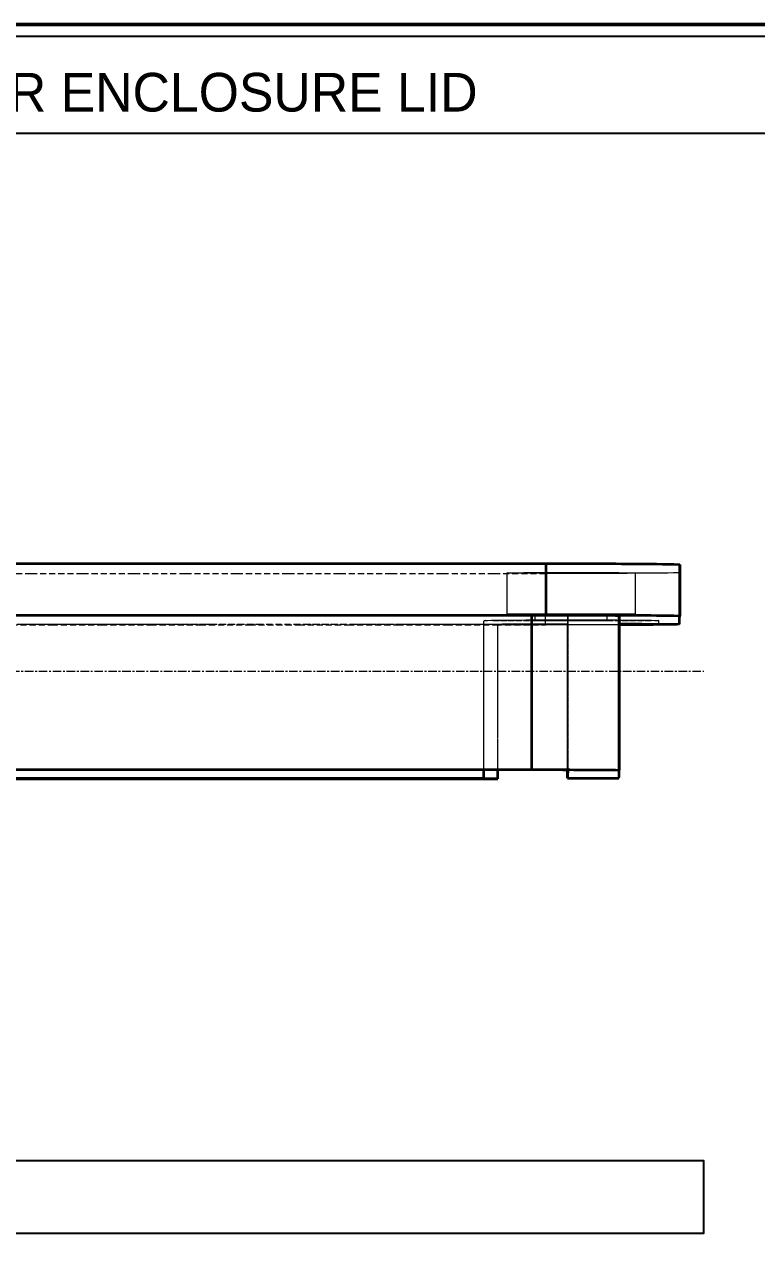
# Model space of a CAD drawing. Header units: millimetres. Extents: x 10 to 410, y 10 to 287.
# Drawn here: x 214.8 to 275.3, y 185.5 to 287 of the extents above; entities that cross this region are included whole.
import ezdxf
from ezdxf.enums import TextEntityAlignment as Align

# ---------------------------------------------------------------- set-up
doc = ezdxf.new("R2010")
doc.units = ezdxf.units.MM
doc.linetypes.add('CENTER', pattern=[1.15, 0.7, -0.15, 0.15, -0.15])
doc.linetypes.add('DASHED', pattern=[0.75, 0.5, -0.25])
for name, color, linetype, lineweight in [('BORDER', 7, 'CONTINUOUS', 50), ('CENTER', 4, 'CENTER', 13), ('HIDDEN', 8, 'DASHED', 18), ('TITLE_BLOCK', 7, 'CONTINUOUS', 25), ('VISIBLE', 7, 'CONTINUOUS', 35)]:
    doc.layers.add(name, color=color, linetype=linetype, lineweight=lineweight)

msp = doc.modelspace()

# ---------------------------------------------------------------- linework, layer by layer
at = {"layer": 'BORDER'}
msp.add_lwpolyline([(10, 10), (410, 10), (410, 287), (10, 287)], close=True, dxfattribs=at)
at = {"layer": 'CENTER'}
msp.add_line((147, 233.5), (271, 233.5), dxfattribs=at)
at = {"layer": 'HIDDEN'}
for points in [[(160.06, 241.58), (164.31, 241.58), (168.57, 241.58), (172.82, 241.58), (177.07, 241.58), (181.33, 241.58), (185.58, 241.58), (189.84, 241.58), (194.09, 241.58), (198.35, 241.58), (202.6, 241.58), (206.85, 241.58), (211.11, 241.58), (215.36, 241.58), (219.62, 241.58), (223.87, 241.58), (228.12, 241.58), (232.38, 241.58), (236.63, 241.58), (240.89, 241.58), (245.14, 241.58), (249.39, 241.58), (253.65, 241.58), (257.9, 241.58)], [(254.72, 241.63), (254.95, 241.64), (255.18, 241.65), (255.41, 241.65), (255.64, 241.65), (255.87, 241.65), (256.1, 241.66), (256.33, 241.66), (256.56, 241.66), (256.8, 241.66), (257.03, 241.66), (257.26, 241.66), (257.49, 241.66), (257.72, 241.66), (257.95, 241.66), (258.18, 241.66), (258.42, 241.66), (258.65, 241.67), (258.88, 241.67), (259.11, 241.67), (259.34, 241.67), (259.57, 241.67), (259.8, 241.67), (260.03, 241.67)], [(265.35, 241.63), (264.89, 241.62), (264.43, 241.62), (263.96, 241.61), (263.5, 241.61), (263.04, 241.61), (262.58, 241.61), (262.11, 241.6), (261.65, 241.6), (261.19, 241.6), (260.73, 241.6), (260.26, 241.6), (259.8, 241.6), (259.34, 241.6), (258.88, 241.6), (258.41, 241.6), (257.95, 241.6), (257.49, 241.61), (257.03, 241.61), (256.56, 241.61), (256.1, 241.61), (255.64, 241.62), (255.18, 241.62), (254.72, 241.63)], [(254.72, 238.23), (254.72, 238.38), (254.72, 238.53), (254.72, 238.67), (254.72, 238.82), (254.72, 238.97), (254.72, 239.12), (254.72, 239.27), (254.72, 239.41), (254.72, 239.56), (254.72, 239.71), (254.72, 239.86), (254.72, 240.01), (254.72, 240.15), (254.72, 240.3), (254.72, 240.45), (254.72, 240.6), (254.72, 240.75), (254.72, 240.89), (254.72, 241.04), (254.72, 241.19), (254.72, 241.34), (254.72, 241.49), (254.72, 241.63)], [(268.97, 241.65), (268.49, 241.63), (268.01, 241.62), (267.52, 241.61), (267.04, 241.61), (266.56, 241.61), (266.08, 241.6), (265.6, 241.6), (265.12, 241.6), (264.64, 241.59), (264.16, 241.59), (263.68, 241.59), (263.2, 241.59), (262.71, 241.59), (262.23, 241.59), (261.75, 241.58), (261.27, 241.58), (260.79, 241.58), (260.31, 241.58), (259.83, 241.58), (259.35, 241.58), (258.87, 241.58), (258.38, 241.58), (257.9, 241.58)], [(257.9, 237.33), (257.9, 237.51), (257.9, 237.7), (257.9, 237.88), (257.9, 238.07), (257.9, 238.25), (257.9, 238.44), (257.9, 238.62), (257.9, 238.81), (257.9, 238.99), (257.9, 239.18), (257.9, 239.36), (257.9, 239.55), (257.9, 239.73), (257.9, 239.92), (257.9, 240.1), (257.9, 240.29), (257.9, 240.47), (257.9, 240.66), (257.9, 240.84), (257.9, 241.03), (257.9, 241.21), (257.9, 241.4), (257.9, 241.58)], [(260.03, 241.67), (260.27, 241.67), (260.5, 241.67), (260.73, 241.67), (260.96, 241.67), (261.19, 241.67), (261.42, 241.67), (261.65, 241.66), (261.88, 241.66), (262.11, 241.66), (262.35, 241.66), (262.58, 241.66), (262.81, 241.66), (263.04, 241.66), (263.27, 241.66), (263.5, 241.66), (263.73, 241.66), (263.96, 241.66), (264.2, 241.65), (264.43, 241.65), (264.66, 241.65), (264.89, 241.65), (265.12, 241.64), (265.35, 241.63)], [(265.35, 238.23), (265.35, 238.38), (265.35, 238.53), (265.35, 238.67), (265.35, 238.82), (265.35, 238.97), (265.35, 239.12), (265.35, 239.27), (265.35, 239.41), (265.35, 239.56), (265.35, 239.71), (265.35, 239.86), (265.35, 240.01), (265.35, 240.15), (265.35, 240.3), (265.35, 240.45), (265.35, 240.6), (265.35, 240.75), (265.35, 240.89), (265.35, 241.04), (265.35, 241.19), (265.35, 241.34), (265.35, 241.49), (265.35, 241.63)], [(268.97, 241.65), (268.97, 241.68), (268.97, 241.71), (268.97, 241.74), (268.97, 241.77), (268.97, 241.8), (268.98, 241.83), (268.98, 241.86), (268.98, 241.89), (268.98, 241.92), (268.98, 241.95), (268.98, 241.98), (268.98, 242.01), (268.99, 242.04), (268.99, 242.07), (268.99, 242.1), (268.99, 242.13), (268.99, 242.16), (268.99, 242.19), (268.99, 242.22), (269, 242.25), (269, 242.28), (269, 242.31), (269, 242.34)], [(268.97, 237.39), (268.97, 237.58), (268.97, 237.76), (268.97, 237.95), (268.97, 238.13), (268.97, 238.32), (268.97, 238.5), (268.97, 238.69), (268.97, 238.87), (268.97, 239.06), (268.97, 239.24), (268.97, 239.43), (268.97, 239.61), (268.97, 239.8), (268.97, 239.98), (268.97, 240.17), (268.97, 240.35), (268.97, 240.54), (268.97, 240.72), (268.97, 240.91), (268.97, 241.09), (268.97, 241.28), (268.97, 241.46), (268.97, 241.65)], [(256.77, 238.1), (252.79, 238.1), (248.81, 238.1), (244.82, 238.1), (240.84, 238.1), (236.86, 238.1), (232.88, 238.1), (228.9, 238.1), (224.92, 238.1), (220.94, 238.1), (216.95, 238.1), (212.97, 238.1), (208.99, 238.1), (205.01, 238.1), (201.03, 238.1), (197.05, 238.1), (193.06, 238.1), (189.08, 238.1), (185.1, 238.1), (181.12, 238.1), (177.14, 238.1), (173.16, 238.1), (169.17, 238.1), (165.19, 238.1)], [(252.8, 237.7), (253.11, 237.71), (253.43, 237.72), (253.74, 237.72), (254.06, 237.72), (254.37, 237.73), (254.69, 237.73), (255, 237.73), (255.32, 237.73), (255.63, 237.73), (255.95, 237.73), (256.26, 237.74), (256.57, 237.74), (256.89, 237.74), (257.2, 237.74), (257.52, 237.74), (257.83, 237.74), (258.15, 237.74), (258.46, 237.74), (258.78, 237.74), (259.09, 237.74), (259.41, 237.74), (259.72, 237.74), (260.03, 237.74)], [(267.26, 237.7), (266.64, 237.68), (266.01, 237.67), (265.38, 237.67), (264.75, 237.67), (264.12, 237.66), (263.49, 237.66), (262.86, 237.66), (262.23, 237.66), (261.61, 237.66), (260.98, 237.66), (260.35, 237.66), (259.72, 237.66), (259.09, 237.66), (258.46, 237.66), (257.83, 237.66), (257.2, 237.66), (256.57, 237.66), (255.94, 237.66), (255.32, 237.67), (254.69, 237.67), (254.06, 237.67), (253.43, 237.68), (252.8, 237.7)], [(252.8, 224.62), (252.8, 225.19), (252.8, 225.76), (252.8, 226.32), (252.8, 226.89), (252.8, 227.46), (252.8, 228.03), (252.8, 228.6), (252.8, 229.17), (252.8, 229.74), (252.8, 230.31), (252.8, 230.87), (252.8, 231.44), (252.8, 232.01), (252.8, 232.58), (252.8, 233.15), (252.8, 233.72), (252.8, 234.29), (252.8, 234.86), (252.8, 235.42), (252.8, 235.99), (252.8, 236.56), (252.8, 237.13), (252.8, 237.7)], [(254.72, 238.23), (254.95, 238.24), (255.18, 238.24), (255.41, 238.25), (255.64, 238.25), (255.87, 238.25), (256.1, 238.25), (256.33, 238.25), (256.56, 238.26), (256.8, 238.26), (257.03, 238.26), (257.26, 238.26), (257.49, 238.26), (257.72, 238.26), (257.95, 238.26), (258.18, 238.26), (258.42, 238.26), (258.65, 238.26), (258.88, 238.26), (259.11, 238.26), (259.34, 238.26), (259.57, 238.26), (259.8, 238.26), (260.03, 238.26)], [(265.35, 238.23), (264.89, 238.22), (264.43, 238.21), (263.96, 238.21), (263.5, 238.21), (263.04, 238.2), (262.58, 238.2), (262.11, 238.2), (261.65, 238.2), (261.19, 238.2), (260.73, 238.2), (260.26, 238.2), (259.8, 238.2), (259.34, 238.2), (258.88, 238.2), (258.41, 238.2), (257.95, 238.2), (257.49, 238.2), (257.03, 238.2), (256.56, 238.21), (256.1, 238.21), (255.64, 238.21), (255.18, 238.22), (254.72, 238.23)], [(259.75, 238.08), (259.62, 238.08), (259.49, 238.09), (259.36, 238.09), (259.23, 238.09), (259.1, 238.09), (258.97, 238.09), (258.84, 238.09), (258.71, 238.09), (258.58, 238.09), (258.45, 238.09), (258.32, 238.09), (258.19, 238.09), (258.06, 238.09), (257.93, 238.09), (257.81, 238.09), (257.68, 238.1), (257.55, 238.1), (257.42, 238.1), (257.29, 238.1), (257.16, 238.1), (257.03, 238.1), (256.9, 238.1), (256.77, 238.1)], [(256.77, 225.33), (256.77, 225.89), (256.77, 226.44), (256.77, 227), (256.77, 227.55), (256.77, 228.11), (256.77, 228.66), (256.77, 229.22), (256.77, 229.77), (256.77, 230.33), (256.77, 230.88), (256.77, 231.44), (256.77, 231.99), (256.77, 232.55), (256.77, 233.1), (256.77, 233.66), (256.77, 234.21), (256.77, 234.77), (256.77, 235.32), (256.77, 235.88), (256.77, 236.43), (256.77, 236.99), (256.77, 237.54), (256.77, 238.1)], [(257.05, 238.23), (257.18, 238.24), (257.31, 238.24), (257.44, 238.24), (257.57, 238.24), (257.7, 238.24), (257.83, 238.24), (257.96, 238.24), (258.09, 238.24), (258.22, 238.25), (258.35, 238.25), (258.48, 238.25), (258.61, 238.25), (258.74, 238.25), (258.87, 238.25), (259, 238.25), (259.13, 238.25), (259.26, 238.25), (259.39, 238.25), (259.52, 238.25), (259.65, 238.25), (259.77, 238.25), (259.9, 238.25), (260.03, 238.25)], [(263.01, 238.23), (262.75, 238.22), (262.49, 238.22), (262.23, 238.22), (261.98, 238.22), (261.72, 238.22), (261.46, 238.22), (261.2, 238.21), (260.94, 238.21), (260.68, 238.21), (260.42, 238.21), (260.16, 238.21), (259.9, 238.21), (259.64, 238.21), (259.39, 238.21), (259.13, 238.21), (258.87, 238.21), (258.61, 238.22), (258.35, 238.22), (258.09, 238.22), (257.83, 238.22), (257.57, 238.22), (257.31, 238.22), (257.05, 238.23)], [(257.05, 237.7), (257.05, 237.72), (257.05, 237.75), (257.05, 237.77), (257.05, 237.79), (257.05, 237.81), (257.05, 237.84), (257.05, 237.86), (257.05, 237.88), (257.05, 237.91), (257.05, 237.93), (257.05, 237.95), (257.05, 237.98), (257.05, 238), (257.05, 238.02), (257.05, 238.05), (257.05, 238.07), (257.05, 238.09), (257.05, 238.12), (257.05, 238.14), (257.05, 238.16), (257.05, 238.18), (257.05, 238.21), (257.05, 238.23)], [(257.05, 237.7), (257.18, 237.7), (257.31, 237.71), (257.44, 237.71), (257.57, 237.71), (257.7, 237.71), (257.83, 237.71), (257.96, 237.71), (258.09, 237.71), (258.22, 237.71), (258.35, 237.71), (258.48, 237.71), (258.61, 237.71), (258.74, 237.72), (258.87, 237.72), (259, 237.72), (259.13, 237.72), (259.26, 237.72), (259.39, 237.72), (259.52, 237.72), (259.65, 237.72), (259.77, 237.72), (259.9, 237.72), (260.03, 237.72)], [(263.01, 237.7), (262.75, 237.69), (262.49, 237.69), (262.23, 237.69), (261.98, 237.69), (261.72, 237.68), (261.46, 237.68), (261.2, 237.68), (260.94, 237.68), (260.68, 237.68), (260.42, 237.68), (260.16, 237.68), (259.9, 237.68), (259.64, 237.68), (259.39, 237.68), (259.13, 237.68), (258.87, 237.68), (258.61, 237.68), (258.35, 237.68), (258.09, 237.69), (257.83, 237.69), (257.57, 237.69), (257.31, 237.69), (257.05, 237.7)], [(259.75, 238.08), (259.75, 238.05), (259.74, 238.02), (259.74, 237.99), (259.74, 237.96), (259.74, 237.94), (259.74, 237.91), (259.74, 237.88), (259.74, 237.85), (259.73, 237.82), (259.73, 237.79), (259.73, 237.76), (259.73, 237.74), (259.73, 237.71), (259.73, 237.68), (259.73, 237.65), (259.73, 237.62), (259.72, 237.59), (259.72, 237.57), (259.72, 237.54), (259.72, 237.51), (259.72, 237.48), (259.72, 237.45), (259.72, 237.42)], [(259.75, 238.08), (259.75, 238.08), (259.75, 238.08), (259.75, 238.08), (259.75, 238.08), (259.75, 238.08), (259.75, 238.08), (259.75, 238.08), (259.75, 238.08), (259.75, 238.08), (259.75, 238.08), (259.75, 238.08), (259.75, 238.08), (259.75, 238.08), (259.75, 238.08), (259.75, 238.08), (259.75, 238.08), (259.75, 238.08), (259.75, 238.08), (259.75, 238.08), (259.75, 238.08), (259.75, 238.08), (259.75, 238.08), (259.75, 238.08)], [(259.75, 238.08), (259.75, 237.52), (259.75, 236.97), (259.75, 236.41), (259.75, 235.86), (259.75, 235.3), (259.75, 234.75), (259.75, 234.19), (259.75, 233.64), (259.75, 233.08), (259.75, 232.53), (259.75, 231.97), (259.75, 231.42), (259.75, 230.86), (259.75, 230.31), (259.75, 229.75), (259.75, 229.2), (259.75, 228.65), (259.75, 228.09), (259.75, 227.54), (259.75, 226.98), (259.75, 226.43), (259.75, 225.87), (259.75, 225.32)], [(259.75, 225.32), (259.75, 225.87), (259.75, 226.43), (259.75, 226.98), (259.75, 227.54), (259.75, 228.09), (259.75, 228.65), (259.75, 229.2), (259.75, 229.75), (259.75, 230.31), (259.75, 230.86), (259.75, 231.42), (259.75, 231.97), (259.75, 232.53), (259.75, 233.08), (259.75, 233.64), (259.75, 234.19), (259.75, 234.75), (259.75, 235.3), (259.75, 235.86), (259.75, 236.41), (259.75, 236.97), (259.75, 237.52), (259.75, 238.08)], [(260.03, 238.26), (260.27, 238.26), (260.5, 238.26), (260.73, 238.26), (260.96, 238.26), (261.19, 238.26), (261.42, 238.26), (261.65, 238.26), (261.88, 238.26), (262.11, 238.26), (262.35, 238.26), (262.58, 238.26), (262.81, 238.26), (263.04, 238.26), (263.27, 238.26), (263.5, 238.26), (263.73, 238.25), (263.96, 238.25), (264.2, 238.25), (264.43, 238.25), (264.66, 238.25), (264.89, 238.24), (265.12, 238.24), (265.35, 238.23)], [(260.03, 238.25), (260.16, 238.25), (260.29, 238.25), (260.42, 238.25), (260.55, 238.25), (260.68, 238.25), (260.81, 238.25), (260.94, 238.25), (261.07, 238.25), (261.2, 238.25), (261.33, 238.25), (261.46, 238.25), (261.59, 238.25), (261.72, 238.25), (261.85, 238.25), (261.98, 238.24), (262.1, 238.24), (262.23, 238.24), (262.36, 238.24), (262.49, 238.24), (262.62, 238.24), (262.75, 238.24), (262.88, 238.24), (263.01, 238.23)], [(260.03, 237.74), (260.35, 237.74), (260.66, 237.74), (260.98, 237.74), (261.29, 237.74), (261.61, 237.74), (261.92, 237.74), (262.24, 237.74), (262.55, 237.74), (262.86, 237.74), (263.18, 237.74), (263.49, 237.74), (263.81, 237.74), (264.12, 237.73), (264.44, 237.73), (264.75, 237.73), (265.06, 237.73), (265.38, 237.73), (265.69, 237.73), (266.01, 237.72), (266.32, 237.72), (266.64, 237.72), (266.95, 237.71), (267.26, 237.7)], [(260.03, 237.72), (260.16, 237.72), (260.29, 237.72), (260.42, 237.72), (260.55, 237.72), (260.68, 237.72), (260.81, 237.72), (260.94, 237.72), (261.07, 237.72), (261.2, 237.72), (261.33, 237.72), (261.46, 237.71), (261.59, 237.71), (261.72, 237.71), (261.85, 237.71), (261.98, 237.71), (262.1, 237.71), (262.23, 237.71), (262.36, 237.71), (262.49, 237.71), (262.62, 237.71), (262.75, 237.71), (262.88, 237.7), (263.01, 237.7)], [(263.01, 237.7), (263.01, 237.72), (263.01, 237.75), (263.01, 237.77), (263.01, 237.79), (263.01, 237.81), (263.01, 237.84), (263.01, 237.86), (263.01, 237.88), (263.01, 237.91), (263.01, 237.93), (263.01, 237.95), (263.01, 237.98), (263.01, 238), (263.01, 238.02), (263.01, 238.05), (263.01, 238.07), (263.01, 238.09), (263.01, 238.12), (263.01, 238.14), (263.01, 238.16), (263.01, 238.18), (263.01, 238.21), (263.01, 238.23)], [(264, 238.08), (264, 238.05), (264, 238.02), (264, 237.99), (264, 237.96), (263.99, 237.93), (263.99, 237.91), (263.99, 237.88), (263.99, 237.85), (263.99, 237.82), (263.99, 237.79), (263.99, 237.76), (263.98, 237.73), (263.98, 237.7), (263.98, 237.68), (263.98, 237.65), (263.98, 237.62), (263.98, 237.59), (263.98, 237.56), (263.98, 237.53), (263.97, 237.5), (263.97, 237.47), (263.97, 237.45), (263.97, 237.42)], [(267.26, 237.38), (267.26, 237.39), (267.26, 237.41), (267.26, 237.42), (267.26, 237.44), (267.26, 237.45), (267.26, 237.46), (267.26, 237.48), (267.26, 237.49), (267.26, 237.5), (267.26, 237.52), (267.26, 237.53), (267.26, 237.55), (267.26, 237.56), (267.26, 237.57), (267.26, 237.59), (267.26, 237.6), (267.26, 237.62), (267.26, 237.63), (267.26, 237.64), (267.26, 237.66), (267.26, 237.67), (267.26, 237.69), (267.26, 237.7)], [(269, 238.09), (269, 238.09), (269, 238.09), (269, 238.09), (269, 238.09), (269, 238.09), (269, 238.09), (269, 238.09), (269, 238.09), (269, 238.09), (269, 238.09), (269, 238.09), (269, 238.09), (269, 238.09), (269, 238.09), (269, 238.09), (269, 238.09), (269, 238.09), (269, 238.09), (269, 238.09), (269, 238.09), (269, 238.09), (269, 238.09), (269, 238.09)], [(253.96, 237.36), (250.05, 237.36), (246.14, 237.36), (242.23, 237.36), (238.32, 237.36), (234.41, 237.36), (230.5, 237.36), (226.58, 237.36), (222.67, 237.36), (218.76, 237.36), (214.85, 237.36), (210.94, 237.36), (207.03, 237.36), (203.11, 237.36), (199.2, 237.36), (195.29, 237.36), (191.38, 237.36), (187.47, 237.36), (183.56, 237.36), (179.65, 237.36), (175.73, 237.36), (171.82, 237.36), (167.91, 237.36), (164, 237.36)], [(164, 237.33), (168.08, 237.33), (172.17, 237.33), (176.25, 237.33), (180.33, 237.33), (184.41, 237.33), (188.5, 237.33), (192.58, 237.33), (196.66, 237.33), (200.74, 237.33), (204.83, 237.33), (208.91, 237.33), (212.99, 237.33), (217.08, 237.33), (221.16, 237.33), (225.24, 237.33), (229.32, 237.33), (233.41, 237.33), (237.49, 237.33), (241.57, 237.33), (245.65, 237.33), (249.74, 237.33), (253.82, 237.33), (257.9, 237.33)], [(252.81, 237.38), (249, 237.38), (245.19, 237.38), (241.38, 237.38), (237.56, 237.38), (233.75, 237.38), (229.94, 237.38), (226.13, 237.38), (222.32, 237.38), (218.51, 237.38), (214.7, 237.38), (210.89, 237.38), (207.08, 237.38), (203.27, 237.38), (199.46, 237.38), (195.65, 237.38), (191.83, 237.38), (188.02, 237.38), (184.21, 237.38), (180.4, 237.38), (176.59, 237.38), (172.78, 237.38), (168.97, 237.38), (165.16, 237.38)], [(252.81, 237.38), (253.11, 237.39), (253.41, 237.4), (253.71, 237.4), (254.01, 237.4), (254.31, 237.41), (254.61, 237.41), (254.91, 237.41), (255.21, 237.41), (255.51, 237.41), (255.81, 237.42), (256.11, 237.42), (256.41, 237.42), (256.71, 237.42), (257.01, 237.42), (257.31, 237.42), (257.61, 237.42), (257.91, 237.42), (258.21, 237.42), (258.51, 237.42), (258.81, 237.42), (259.12, 237.42), (259.42, 237.42), (259.72, 237.42)], [(252.81, 225.33), (252.81, 225.86), (252.81, 226.38), (252.81, 226.91), (252.81, 227.43), (252.81, 227.95), (252.81, 228.48), (252.81, 229), (252.81, 229.52), (252.81, 230.05), (252.81, 230.57), (252.81, 231.1), (252.81, 231.62), (252.81, 232.14), (252.81, 232.67), (252.81, 233.19), (252.81, 233.72), (252.81, 234.24), (252.81, 234.76), (252.81, 235.29), (252.81, 235.81), (252.81, 236.33), (252.81, 236.86), (252.81, 237.38)], [(264, 237.34), (263.56, 237.34), (263.13, 237.34), (262.69, 237.34), (262.26, 237.34), (261.82, 237.34), (261.38, 237.34), (260.95, 237.34), (260.51, 237.34), (260.07, 237.34), (259.64, 237.34), (259.2, 237.34), (258.76, 237.34), (258.33, 237.34), (257.89, 237.34), (257.46, 237.34), (257.02, 237.34), (256.58, 237.34), (256.15, 237.34), (255.71, 237.35), (255.27, 237.35), (254.84, 237.35), (254.4, 237.35), (253.96, 237.36)], [(253.96, 225.33), (253.96, 225.86), (253.96, 226.38), (253.96, 226.9), (253.96, 227.42), (253.96, 227.95), (253.96, 228.47), (253.96, 228.99), (253.96, 229.52), (253.96, 230.04), (253.96, 230.56), (253.96, 231.08), (253.96, 231.61), (253.96, 232.13), (253.96, 232.65), (253.96, 233.17), (253.96, 233.7), (253.96, 234.22), (253.96, 234.74), (253.96, 235.27), (253.96, 235.79), (253.96, 236.31), (253.96, 236.83), (253.96, 237.36)], [(264, 237.34), (263.74, 237.34), (263.47, 237.34), (263.21, 237.33), (262.94, 237.33), (262.68, 237.33), (262.41, 237.33), (262.15, 237.33), (261.88, 237.33), (261.61, 237.33), (261.35, 237.33), (261.08, 237.33), (260.82, 237.33), (260.55, 237.33), (260.29, 237.33), (260.02, 237.33), (259.76, 237.33), (259.49, 237.33), (259.23, 237.33), (258.96, 237.33), (258.7, 237.33), (258.43, 237.33), (258.17, 237.33), (257.9, 237.33)], [(259.72, 225.32), (259.72, 225.84), (259.72, 226.37), (259.72, 226.9), (259.72, 227.42), (259.72, 227.95), (259.72, 228.48), (259.72, 229), (259.72, 229.53), (259.72, 230.06), (259.72, 230.58), (259.72, 231.11), (259.72, 231.63), (259.72, 232.16), (259.72, 232.69), (259.72, 233.21), (259.72, 233.74), (259.72, 234.27), (259.72, 234.79), (259.72, 235.32), (259.72, 235.84), (259.72, 236.37), (259.72, 236.9), (259.72, 237.42)], [(263.97, 237.42), (263.97, 237.42), (263.97, 237.42), (263.97, 237.42), (263.98, 237.42), (263.98, 237.42), (263.98, 237.42), (263.98, 237.42), (263.98, 237.42), (263.98, 237.42), (263.98, 237.42), (263.98, 237.42), (263.99, 237.42), (263.99, 237.42), (263.99, 237.42), (263.99, 237.42), (263.99, 237.42), (263.99, 237.42), (263.99, 237.42), (264, 237.42), (264, 237.42), (264, 237.42), (264, 237.42), (264, 237.42)], [(263.97, 224.65), (263.97, 225.21), (263.97, 225.76), (263.97, 226.32), (263.97, 226.87), (263.97, 227.43), (263.97, 227.98), (263.97, 228.54), (263.97, 229.09), (263.97, 229.65), (263.97, 230.2), (263.97, 230.76), (263.97, 231.31), (263.97, 231.87), (263.97, 232.42), (263.97, 232.98), (263.97, 233.53), (263.97, 234.09), (263.97, 234.64), (263.97, 235.2), (263.97, 235.75), (263.97, 236.31), (263.97, 236.86), (263.97, 237.42)], [(264, 225.32), (264, 225.32), (264, 225.32), (264, 225.32), (264, 225.32), (264, 225.32), (264, 225.32), (264, 225.32), (264, 225.32), (264, 225.32), (264, 225.32), (264, 225.32), (264, 225.32), (264, 225.32), (264, 225.32), (264, 225.32), (264, 225.32), (264, 225.32), (264, 225.32), (264, 225.32), (264, 225.32), (264, 225.32), (264, 225.32), (264, 225.32)]]:
    msp.add_lwpolyline(points, dxfattribs=at)
at = {"layer": 'TITLE_BLOCK'}
for points in [[(12, 278), (408, 278), (408, 286), (12, 286)], [(147, 187), (271, 187), (271, 193), (147, 193)]]:
    msp.add_lwpolyline(points, close=True, dxfattribs=at)
at = {"layer": 'VISIBLE'}
for points in [[(160.1, 242.41), (164.35, 242.41), (168.61, 242.41), (172.86, 242.41), (177.11, 242.41), (181.37, 242.41), (185.62, 242.41), (189.88, 242.41), (194.13, 242.41), (198.38, 242.41), (202.64, 242.41), (206.89, 242.41), (211.15, 242.41), (215.4, 242.41), (219.65, 242.41), (223.91, 242.41), (228.16, 242.41), (232.42, 242.41), (236.67, 242.41), (240.93, 242.41), (245.18, 242.41), (249.43, 242.41), (253.69, 242.41), (257.94, 242.41)], [(257.94, 242.41), (258.42, 242.41), (258.9, 242.41), (259.38, 242.41), (259.87, 242.4), (260.35, 242.4), (260.83, 242.4), (261.31, 242.4), (261.79, 242.4), (262.27, 242.4), (262.75, 242.4), (263.23, 242.4), (263.71, 242.4), (264.19, 242.39), (264.67, 242.39), (265.15, 242.39), (265.64, 242.39), (266.12, 242.38), (266.6, 242.38), (267.08, 242.38), (267.56, 242.37), (268.04, 242.37), (268.52, 242.36), (269, 242.34)], [(257.94, 238.15), (257.94, 238.34), (257.94, 238.52), (257.94, 238.71), (257.94, 238.89), (257.94, 239.08), (257.94, 239.26), (257.94, 239.45), (257.94, 239.63), (257.94, 239.82), (257.94, 240), (257.94, 240.19), (257.94, 240.37), (257.94, 240.56), (257.94, 240.74), (257.94, 240.93), (257.94, 241.11), (257.94, 241.3), (257.94, 241.48), (257.94, 241.67), (257.94, 241.85), (257.94, 242.04), (257.94, 242.22), (257.94, 242.41)], [(269, 242.34), (269, 242.34), (269, 242.34), (269, 242.34), (269, 242.34), (269, 242.34), (269, 242.34), (269, 242.34), (269, 242.34), (269, 242.34), (269, 242.34), (269, 242.34), (269, 242.34), (269, 242.34), (269, 242.34), (269, 242.34), (269, 242.34), (269, 242.34), (269, 242.34), (269, 242.34), (269, 242.34), (269, 242.34), (269, 242.34), (269, 242.34)], [(269, 238.09), (269, 238.27), (269, 238.45), (269, 238.64), (269, 238.82), (269, 239.01), (269, 239.19), (269, 239.38), (269, 239.56), (269, 239.75), (269, 239.93), (269, 240.12), (269, 240.3), (269, 240.49), (269, 240.67), (269, 240.86), (269, 241.04), (269, 241.23), (269, 241.41), (269, 241.6), (269, 241.78), (269, 241.97), (269, 242.15), (269, 242.34)], [(269, 242.34), (269, 242.15), (269, 241.97), (269, 241.78), (269, 241.6), (269, 241.41), (269, 241.23), (269, 241.04), (269, 240.86), (269, 240.67), (269, 240.49), (269, 240.3), (269, 240.12), (269, 239.93), (269, 239.75), (269, 239.56), (269, 239.38), (269, 239.19), (269, 239.01), (269, 238.82), (269, 238.64), (269, 238.45), (269, 238.27), (269, 238.09)], [(160.1, 238.15), (164.35, 238.15), (168.61, 238.15), (172.86, 238.15), (177.11, 238.15), (181.37, 238.15), (185.62, 238.15), (189.88, 238.15), (194.13, 238.15), (198.38, 238.15), (202.64, 238.15), (206.89, 238.15), (211.15, 238.15), (215.4, 238.15), (219.65, 238.15), (223.91, 238.15), (228.16, 238.15), (232.42, 238.15), (236.67, 238.15), (240.93, 238.15), (245.18, 238.15), (249.43, 238.15), (253.69, 238.15), (257.94, 238.15)], [(256.77, 238.12), (252.74, 238.12), (248.71, 238.12), (244.68, 238.12), (240.64, 238.12), (236.61, 238.12), (232.58, 238.12), (228.55, 238.12), (224.52, 238.12), (220.48, 238.12), (216.45, 238.12), (212.42, 238.12), (208.39, 238.12), (204.36, 238.12), (200.32, 238.12), (196.29, 238.12), (192.26, 238.12), (188.23, 238.12), (184.2, 238.12), (180.16, 238.12), (176.13, 238.12), (172.1, 238.12), (168.07, 238.12), (164.04, 238.12)], [(264, 238.08), (263.69, 238.09), (263.37, 238.1), (263.06, 238.1), (262.74, 238.1), (262.43, 238.11), (262.12, 238.11), (261.8, 238.11), (261.49, 238.11), (261.17, 238.11), (260.86, 238.11), (260.54, 238.12), (260.23, 238.12), (259.91, 238.12), (259.6, 238.12), (259.29, 238.12), (258.97, 238.12), (258.66, 238.12), (258.34, 238.12), (258.03, 238.12), (257.71, 238.12), (257.4, 238.12), (257.09, 238.12), (256.77, 238.12)], [(256.77, 225.36), (256.77, 225.91), (256.77, 226.47), (256.77, 227.02), (256.77, 227.58), (256.77, 228.13), (256.77, 228.69), (256.77, 229.24), (256.77, 229.8), (256.77, 230.35), (256.77, 230.91), (256.77, 231.46), (256.77, 232.02), (256.77, 232.57), (256.77, 233.13), (256.77, 233.68), (256.77, 234.24), (256.77, 234.79), (256.77, 235.35), (256.77, 235.9), (256.77, 236.46), (256.77, 237.01), (256.77, 237.57), (256.77, 238.12)], [(257.94, 238.15), (258.42, 238.15), (258.9, 238.15), (259.38, 238.15), (259.87, 238.15), (260.35, 238.15), (260.83, 238.15), (261.31, 238.15), (261.79, 238.15), (262.27, 238.15), (262.75, 238.15), (263.23, 238.14), (263.71, 238.14), (264.19, 238.14), (264.67, 238.14), (265.15, 238.14), (265.64, 238.13), (266.12, 238.13), (266.6, 238.13), (267.08, 238.12), (267.56, 238.12), (268.04, 238.11), (268.52, 238.1), (269, 238.09)], [(264, 238.08), (264, 238.08), (264, 238.08), (264, 238.08), (264, 238.08), (264, 238.08), (264, 238.08), (264, 238.08), (264, 238.08), (264, 238.08), (264, 238.08), (264, 238.08), (264, 238.08), (264, 238.08), (264, 238.08), (264, 238.08), (264, 238.08), (264, 238.08), (264, 238.08), (264, 238.08), (264, 238.08), (264, 238.08), (264, 238.08), (264, 238.08)], [(264, 225.32), (264, 225.87), (264, 226.43), (264, 226.98), (264, 227.54), (264, 228.09), (264, 228.65), (264, 229.2), (264, 229.75), (264, 230.31), (264, 230.86), (264, 231.42), (264, 231.97), (264, 232.53), (264, 233.08), (264, 233.64), (264, 234.19), (264, 234.75), (264, 235.3), (264, 235.86), (264, 236.41), (264, 236.97), (264, 237.52), (264, 238.08)], [(264, 238.08), (264, 237.52), (264, 236.97), (264, 236.41), (264, 235.86), (264, 235.3), (264, 234.75), (264, 234.19), (264, 233.64), (264, 233.08), (264, 232.53), (264, 231.97), (264, 231.42), (264, 230.86), (264, 230.31), (264, 229.75), (264, 229.2), (264, 228.65), (264, 228.09), (264, 227.54), (264, 226.98), (264, 226.43), (264, 225.87), (264, 225.32)], [(268.97, 237.39), (268.97, 237.42), (268.97, 237.45), (268.97, 237.48), (268.97, 237.51), (268.97, 237.54), (268.98, 237.57), (268.98, 237.6), (268.98, 237.63), (268.98, 237.66), (268.98, 237.69), (268.98, 237.72), (268.98, 237.75), (268.99, 237.78), (268.99, 237.81), (268.99, 237.84), (268.99, 237.87), (268.99, 237.9), (268.99, 237.93), (268.99, 237.96), (269, 237.99), (269, 238.02), (269, 238.05), (269, 238.09)], [(269, 238.09), (269, 238.09), (269, 238.09), (269, 238.09), (269, 238.09), (269, 238.09), (269, 238.09), (269, 238.09), (269, 238.09), (269, 238.09), (269, 238.09), (269, 238.09), (269, 238.09), (269, 238.09), (269, 238.09), (269, 238.09), (269, 238.09), (269, 238.09), (269, 238.09), (269, 238.09), (269, 238.09), (269, 238.09), (269, 238.09), (269, 238.09)], [(264, 237.42), (264.14, 237.42), (264.28, 237.42), (264.43, 237.41), (264.57, 237.41), (264.71, 237.41), (264.85, 237.41), (264.99, 237.41), (265.14, 237.41), (265.28, 237.41), (265.42, 237.41), (265.56, 237.41), (265.7, 237.41), (265.85, 237.41), (265.99, 237.4), (266.13, 237.4), (266.27, 237.4), (266.41, 237.4), (266.56, 237.4), (266.7, 237.4), (266.84, 237.39), (266.98, 237.39), (267.12, 237.39), (267.26, 237.38)], [(268.97, 237.39), (268.75, 237.38), (268.54, 237.37), (268.32, 237.37), (268.1, 237.37), (267.89, 237.36), (267.67, 237.36), (267.46, 237.36), (267.24, 237.36), (267.02, 237.36), (266.81, 237.35), (266.59, 237.35), (266.38, 237.35), (266.16, 237.35), (265.94, 237.35), (265.73, 237.35), (265.51, 237.34), (265.3, 237.34), (265.08, 237.34), (264.86, 237.34), (264.65, 237.34), (264.43, 237.34), (264.22, 237.34), (264, 237.34)], [(267.26, 237.38), (267.12, 237.37), (266.98, 237.37), (266.84, 237.37), (266.7, 237.36), (266.56, 237.36), (266.41, 237.36), (266.27, 237.36), (266.13, 237.36), (265.99, 237.36), (265.85, 237.35), (265.7, 237.35), (265.56, 237.35), (265.42, 237.35), (265.28, 237.35), (265.14, 237.35), (264.99, 237.35), (264.85, 237.35), (264.71, 237.35), (264.57, 237.35), (264.43, 237.35), (264.28, 237.34), (264.14, 237.34), (264, 237.34)], [(164.04, 225.36), (168.07, 225.36), (172.1, 225.36), (176.13, 225.36), (180.16, 225.36), (184.2, 225.36), (188.23, 225.36), (192.26, 225.36), (196.29, 225.36), (200.32, 225.36), (204.36, 225.36), (208.39, 225.36), (212.42, 225.36), (216.45, 225.36), (220.48, 225.36), (224.52, 225.36), (228.55, 225.36), (232.58, 225.36), (236.61, 225.36), (240.64, 225.36), (244.68, 225.36), (248.71, 225.36), (252.74, 225.36), (256.77, 225.36)], [(256.77, 225.33), (252.79, 225.33), (248.81, 225.33), (244.82, 225.33), (240.84, 225.33), (236.86, 225.33), (232.88, 225.33), (228.9, 225.33), (224.92, 225.33), (220.94, 225.33), (216.95, 225.33), (212.97, 225.33), (208.99, 225.33), (205.01, 225.33), (201.03, 225.33), (197.05, 225.33), (193.06, 225.33), (189.08, 225.33), (185.1, 225.33), (181.12, 225.33), (177.14, 225.33), (173.16, 225.33), (169.17, 225.33), (165.19, 225.33)], [(252.81, 224.62), (252.81, 224.65), (252.81, 224.68), (252.81, 224.71), (252.81, 224.74), (252.81, 224.77), (252.81, 224.81), (252.81, 224.84), (252.81, 224.87), (252.81, 224.9), (252.81, 224.93), (252.81, 224.96), (252.81, 224.99), (252.81, 225.02), (252.81, 225.05), (252.81, 225.09), (252.81, 225.12), (252.81, 225.15), (252.81, 225.18), (252.81, 225.21), (252.81, 225.24), (252.81, 225.27), (252.81, 225.3), (252.81, 225.33)], [(253.96, 224.59), (253.96, 224.63), (253.96, 224.66), (253.96, 224.69), (253.96, 224.72), (253.96, 224.75), (253.96, 224.79), (253.96, 224.82), (253.96, 224.85), (253.96, 224.88), (253.96, 224.92), (253.96, 224.95), (253.96, 224.98), (253.96, 225.01), (253.96, 225.04), (253.96, 225.08), (253.96, 225.11), (253.96, 225.14), (253.96, 225.17), (253.96, 225.21), (253.96, 225.24), (253.96, 225.27), (253.96, 225.3), (253.96, 225.33)], [(256.77, 225.36), (257.09, 225.36), (257.4, 225.36), (257.71, 225.36), (258.03, 225.36), (258.34, 225.36), (258.66, 225.36), (258.97, 225.36), (259.29, 225.36), (259.6, 225.36), (259.91, 225.36), (260.23, 225.35), (260.54, 225.35), (260.86, 225.35), (261.17, 225.35), (261.49, 225.35), (261.8, 225.35), (262.12, 225.35), (262.43, 225.34), (262.74, 225.34), (263.06, 225.34), (263.37, 225.33), (263.69, 225.33), (264, 225.32)], [(259.75, 225.32), (259.62, 225.32), (259.49, 225.32), (259.36, 225.32), (259.23, 225.33), (259.1, 225.33), (258.97, 225.33), (258.84, 225.33), (258.71, 225.33), (258.58, 225.33), (258.45, 225.33), (258.32, 225.33), (258.19, 225.33), (258.06, 225.33), (257.93, 225.33), (257.81, 225.33), (257.68, 225.33), (257.55, 225.33), (257.42, 225.33), (257.29, 225.33), (257.16, 225.33), (257.03, 225.33), (256.9, 225.33), (256.77, 225.33)], [(164, 224.59), (167.91, 224.59), (171.82, 224.59), (175.73, 224.59), (179.65, 224.59), (183.56, 224.59), (187.47, 224.59), (191.38, 224.59), (195.29, 224.59), (199.2, 224.59), (203.11, 224.59), (207.03, 224.59), (210.94, 224.59), (214.85, 224.59), (218.76, 224.59), (222.67, 224.59), (226.58, 224.59), (230.5, 224.59), (234.41, 224.59), (238.32, 224.59), (242.23, 224.59), (246.14, 224.59), (250.05, 224.59), (253.96, 224.59)], [(252.81, 224.62), (249, 224.62), (245.19, 224.62), (241.38, 224.62), (237.56, 224.62), (233.75, 224.62), (229.94, 224.62), (226.13, 224.62), (222.32, 224.62), (218.51, 224.62), (214.7, 224.62), (210.89, 224.62), (207.08, 224.62), (203.27, 224.62), (199.46, 224.62), (195.65, 224.62), (191.83, 224.62), (188.02, 224.62), (184.21, 224.62), (180.4, 224.62), (176.59, 224.62), (172.78, 224.62), (168.97, 224.62), (165.16, 224.62)], [(253.96, 224.59), (253.91, 224.59), (253.86, 224.6), (253.81, 224.6), (253.76, 224.6), (253.71, 224.6), (253.66, 224.6), (253.61, 224.6), (253.56, 224.6), (253.51, 224.6), (253.46, 224.6), (253.41, 224.6), (253.36, 224.6), (253.31, 224.6), (253.26, 224.6), (253.2, 224.6), (253.15, 224.6), (253.1, 224.61), (253.05, 224.61), (253, 224.61), (252.95, 224.61), (252.9, 224.61), (252.85, 224.61), (252.8, 224.62)], [(252.8, 224.62), (252.8, 224.62), (252.8, 224.62), (252.8, 224.62), (252.8, 224.62), (252.8, 224.62), (252.8, 224.62), (252.8, 224.62), (252.8, 224.62), (252.8, 224.62), (252.8, 224.62), (252.8, 224.62), (252.8, 224.62), (252.8, 224.62), (252.8, 224.62), (252.81, 224.62), (252.81, 224.62), (252.81, 224.62), (252.81, 224.62), (252.81, 224.62), (252.81, 224.62), (252.81, 224.62), (252.81, 224.62), (252.81, 224.62)], [(259.72, 224.66), (259.72, 224.69), (259.72, 224.72), (259.72, 224.75), (259.72, 224.78), (259.72, 224.8), (259.72, 224.83), (259.72, 224.86), (259.72, 224.89), (259.72, 224.92), (259.72, 224.95), (259.72, 224.98), (259.72, 225), (259.72, 225.03), (259.72, 225.06), (259.72, 225.09), (259.72, 225.12), (259.72, 225.15), (259.72, 225.18), (259.72, 225.2), (259.72, 225.23), (259.72, 225.26), (259.72, 225.29), (259.72, 225.32)], [(259.75, 225.32), (259.75, 225.29), (259.74, 225.26), (259.74, 225.23), (259.74, 225.2), (259.74, 225.17), (259.74, 225.15), (259.74, 225.12), (259.74, 225.09), (259.73, 225.06), (259.73, 225.03), (259.73, 225), (259.73, 224.97), (259.73, 224.95), (259.73, 224.92), (259.73, 224.89), (259.73, 224.86), (259.72, 224.83), (259.72, 224.8), (259.72, 224.78), (259.72, 224.75), (259.72, 224.72), (259.72, 224.69), (259.72, 224.66)], [(259.72, 224.66), (259.73, 224.66), (259.74, 224.66), (259.76, 224.66), (259.77, 224.66), (259.79, 224.66), (259.8, 224.66), (259.81, 224.66), (259.83, 224.66), (259.84, 224.66), (259.85, 224.66), (259.87, 224.66), (259.88, 224.66), (259.9, 224.66), (259.91, 224.66), (259.92, 224.66), (259.94, 224.66), (259.95, 224.66), (259.97, 224.66), (259.98, 224.66), (259.99, 224.66), (260.01, 224.66), (260.02, 224.66), (260.03, 224.66)], [(259.75, 225.32), (259.75, 225.32), (259.75, 225.32), (259.75, 225.32), (259.75, 225.32), (259.75, 225.32), (259.75, 225.32), (259.75, 225.32), (259.75, 225.32), (259.75, 225.32), (259.75, 225.32), (259.75, 225.32), (259.75, 225.32), (259.75, 225.32), (259.75, 225.32), (259.75, 225.32), (259.75, 225.32), (259.75, 225.32), (259.75, 225.32), (259.75, 225.32), (259.75, 225.32), (259.75, 225.32), (259.75, 225.32), (259.75, 225.32)], [(259.75, 225.32), (259.75, 225.32), (259.75, 225.32), (259.75, 225.32), (259.75, 225.32), (259.75, 225.32), (259.75, 225.32), (259.75, 225.32), (259.75, 225.32), (259.75, 225.32), (259.75, 225.32), (259.75, 225.32), (259.75, 225.32), (259.75, 225.32), (259.75, 225.32), (259.75, 225.32), (259.75, 225.32), (259.75, 225.32), (259.75, 225.32), (259.75, 225.32), (259.75, 225.32), (259.75, 225.32), (259.75, 225.32), (259.75, 225.32)], [(260.03, 224.66), (260.21, 224.66), (260.38, 224.66), (260.55, 224.66), (260.72, 224.66), (260.89, 224.66), (261.06, 224.66), (261.23, 224.66), (261.4, 224.66), (261.57, 224.66), (261.75, 224.66), (261.92, 224.66), (262.09, 224.66), (262.26, 224.66), (262.43, 224.66), (262.6, 224.66), (262.77, 224.66), (262.94, 224.66), (263.11, 224.66), (263.29, 224.66), (263.46, 224.66), (263.63, 224.66), (263.8, 224.65), (263.97, 224.65)], [(263.97, 224.65), (263.97, 224.68), (263.97, 224.71), (263.97, 224.74), (263.98, 224.77), (263.98, 224.8), (263.98, 224.83), (263.98, 224.86), (263.98, 224.88), (263.98, 224.91), (263.98, 224.94), (263.98, 224.97), (263.99, 225), (263.99, 225.03), (263.99, 225.06), (263.99, 225.09), (263.99, 225.11), (263.99, 225.14), (263.99, 225.17), (264, 225.2), (264, 225.23), (264, 225.26), (264, 225.29), (264, 225.32)], [(264, 225.32), (264, 225.32), (264, 225.32), (264, 225.32), (264, 225.32), (264, 225.32), (264, 225.32), (264, 225.32), (264, 225.32), (264, 225.32), (264, 225.32), (264, 225.32), (264, 225.32), (264, 225.32), (264, 225.32), (264, 225.32), (264, 225.32), (264, 225.32), (264, 225.32), (264, 225.32), (264, 225.32), (264, 225.32), (264, 225.32), (264, 225.32)]]:
    msp.add_lwpolyline(points, dxfattribs=at)

# ---------------------------------------------------------------- texts
at = {"layer": 'TITLE_BLOCK'}
msp.add_text('MW-M-102  |  RECEIVER ENCLOSURE LID', height=3.2, dxfattribs=at).set_placement((210, 281.4), align=Align.MIDDLE_CENTER)

doc.saveas('drawing.dxf')
